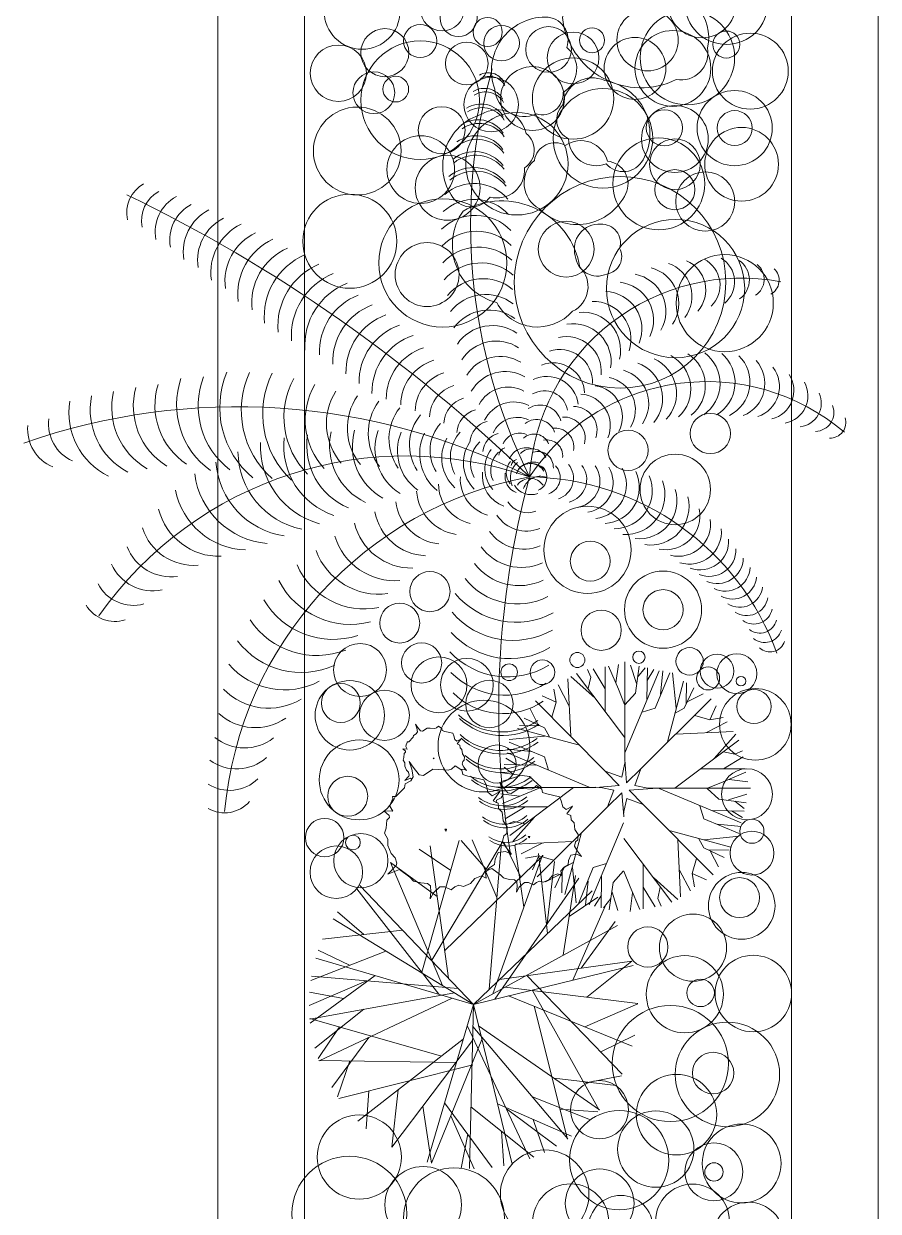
# Model space of a CAD drawing. Header units: millimetres. Extents: x 19901 to 56688, y 13732 to 29551.
# Drawn here: x 26856.8 to 26902.1, y 20235.5 to 20298.4 of the extents above; entities that cross this region are included whole.
import ezdxf

# ---------------------------------------------------------------- set-up
doc = ezdxf.new("R2010")
doc.units = ezdxf.units.MM
for name, color, linetype, lineweight in [('PROIEZIONI', 145, 'Continuous', 13), ('VEGETAZIONE', 94, 'Continuous', 5), ('Wall', 7, 'Continuous', 20)]:
    doc.layers.add(name, color=color, linetype=linetype, lineweight=lineweight)

msp = doc.modelspace()

# ---------------------------------------------------------------- linework, layer by layer
at = {"layer": 'PROIEZIONI'}
for p, q in [((26867.107, 20130.058), (26867.107, 20349.058)), ((26902.107, 20130.058), (26902.107, 20349.058)), ((26871.71, 20134.664), (26871.71, 20344.455)), ((26897.504, 20134.664), (26897.504, 20344.455))]:
    msp.add_line(p, q, dxfattribs=at)
at = {"layer": 'VEGETAZIONE'}
for p, q in [((26886.872, 20263.792), (26886.693, 20264.206)), ((26887.638, 20263.186), (26887.002, 20264.235)), ((26887.638, 20261.973), (26887.638, 20264.346)), ((26888.338, 20263.168), (26887.817, 20264.381)), ((26888.208, 20263.489), (26888.338, 20264.474)), ((26888.673, 20259.473), (26888.673, 20264.614)), ((26888.683, 20259.791), (26890.502, 20264.125)), ((26889.289, 20263.457), (26888.986, 20264.435)), ((26889.243, 20262.952), (26889.447, 20264.386)), ((26889.353, 20263.799), (26889.75, 20264.288)), ((26889.849, 20262.61), (26889.878, 20264.288)), ((26889.861, 20263.62), (26890.216, 20264.207)), ((26890.566, 20262.87), (26890.694, 20264.125)), ((26885.813, 20260.679), (26885.666, 20263.711)), ((26887.1, 20262.69), (26885.813, 20263.839)), ((26888.664, 20260.615), (26886.122, 20263.996)), ((26886.741, 20263.198), (26886.872, 20263.792)), ((26890.292, 20262.153), (26891.062, 20264.027)), ((26890.933, 20260.377), (26891.79, 20263.587)), ((26891.394, 20262.153), (26891.201, 20264.027)), ((26891.936, 20262.382), (26891.954, 20263.49)), ((26885.047, 20262.463), (26884.916, 20263.168)), ((26885.715, 20262.288), (26885.144, 20263.39)), ((26888.664, 20262.352), (26888.338, 20263.168)), ((26888.683, 20262.333), (26889.243, 20262.952)), ((26891.825, 20262.153), (26892.332, 20263.229)), ((26892.018, 20262.512), (26892.828, 20262.919)), ((26887.638, 20258.813), (26883.939, 20262.545)), ((26884.297, 20262.801), (26884.297, 20262.801)), ((26885.047, 20262.463), (26884.297, 20262.801)), ((26884.819, 20261.682), (26885.047, 20262.463)), ((26889.528, 20258.943), (26893.259, 20262.642)), ((26893.178, 20261.534), (26893.516, 20262.284)), ((26893.516, 20262.284), (26893.516, 20262.284)), ((26884.427, 20261.11), (26883.352, 20261.618)), ((26884.069, 20261.303), (26883.662, 20262.113)), ((26889.592, 20261.942), (26890.292, 20262.153)), ((26891.347, 20261.893), (26891.825, 20262.153)), ((26892.397, 20261.762), (26893.178, 20261.534)), ((26893.178, 20261.534), (26893.883, 20261.665)), ((26886.204, 20260.218), (26882.994, 20261.075)), ((26884.199, 20261.221), (26883.091, 20261.239)), ((26884.688, 20260.632), (26884.427, 20261.11)), ((26893.003, 20260.866), (26894.105, 20261.437)), ((26884.427, 20260.679), (26882.554, 20260.487)), ((26884.427, 20259.577), (26882.554, 20260.347)), ((26891.33, 20257.917), (26894.711, 20260.459)), ((26891.394, 20260.768), (26894.425, 20260.915)), ((26893.405, 20259.481), (26894.554, 20260.768)), ((26883.711, 20259.851), (26882.456, 20259.979)), ((26886.79, 20257.968), (26882.456, 20259.787)), ((26893.912, 20259.84), (26894.507, 20259.709)), ((26894.507, 20259.709), (26894.921, 20259.888)), ((26883.971, 20259.134), (26882.293, 20259.163)), ((26882.961, 20259.146), (26882.374, 20259.501)), ((26884.639, 20258.878), (26884.427, 20259.577)), ((26888.518, 20258.493), (26888.664, 20259.178)), ((26888.675, 20259.437), (26888.776, 20258.194)), ((26893.901, 20258.943), (26894.95, 20259.579)), ((26883.124, 20258.574), (26882.146, 20258.271)), ((26883.629, 20258.528), (26882.195, 20258.732)), ((26882.782, 20258.639), (26882.293, 20259.035)), ((26884.248, 20257.968), (26883.629, 20258.528)), ((26888.387, 20258.061), (26887.638, 20258.813)), ((26887.638, 20258.813), (26888.518, 20258.493)), ((26888.776, 20258.194), (26889.528, 20258.943)), ((26889.528, 20258.943), (26889.208, 20258.063)), ((26892.688, 20258.943), (26895.061, 20258.943)), ((26893.883, 20258.243), (26895.096, 20258.764)), ((26887.108, 20257.958), (26881.967, 20257.958)), ((26885.966, 20257.949), (26882.585, 20255.407)), ((26884.229, 20257.949), (26883.413, 20257.623)), ((26887.144, 20257.96), (26888.387, 20258.061)), ((26888.088, 20257.803), (26887.403, 20257.949)), ((26890.152, 20257.906), (26888.909, 20257.805)), ((26889.208, 20258.063), (26889.892, 20257.917)), ((26889.985, 20257.908), (26895.329, 20257.908)), ((26890.506, 20257.898), (26894.84, 20256.079)), ((26893.048, 20257.898), (26893.667, 20257.338)), ((26893.067, 20257.917), (26893.883, 20258.243)), ((26894.204, 20258.373), (26895.189, 20258.243)), ((26883.092, 20257.493), (26882.107, 20257.623)), ((26883.413, 20257.623), (26882.2, 20257.102)), ((26887.768, 20256.923), (26888.088, 20257.803)), ((26888.52, 20257.672), (26887.768, 20256.923)), ((26888.621, 20256.429), (26888.52, 20257.672)), ((26888.778, 20257.373), (26888.632, 20256.689)), ((26889.658, 20257.053), (26888.778, 20257.373)), ((26888.909, 20257.805), (26889.658, 20257.053)), ((26893.667, 20257.338), (26895.101, 20257.134)), ((26894.172, 20257.292), (26895.15, 20257.595)), ((26894.514, 20257.228), (26895.003, 20256.831)), ((26884.608, 20256.923), (26882.235, 20256.923)), ((26883.395, 20256.923), (26882.346, 20256.287)), ((26887.768, 20256.923), (26884.036, 20253.224)), ((26889.658, 20257.053), (26893.357, 20253.322)), ((26892.656, 20256.989), (26892.868, 20256.289)), ((26893.325, 20256.732), (26895.003, 20256.703)), ((26894.335, 20256.72), (26894.921, 20256.365)), ((26882.789, 20256.157), (26882.375, 20255.978)), ((26883.891, 20256.385), (26882.742, 20255.098)), ((26883.383, 20256.027), (26882.789, 20256.157)), ((26888.613, 20256.075), (26886.794, 20251.741)), ((26892.868, 20256.289), (26894.742, 20255.519)), ((26893.585, 20256.015), (26894.84, 20255.887)), ((26886.363, 20255.489), (26885.506, 20252.279)), ((26891.092, 20255.648), (26894.302, 20254.791)), ((26892.868, 20255.187), (26894.742, 20255.38)), ((26879.457, 20253.562), (26877.788, 20254.686)), ((26877.916, 20248.163), (26879.907, 20255.139)), ((26879.333, 20247.85), (26878.363, 20254.864)), ((26878.449, 20248.814), (26882.177, 20255.037)), ((26881.334, 20253.63), (26880.014, 20255.148)), ((26881.904, 20252.132), (26880.593, 20255.171)), ((26881.499, 20247.272), (26882.146, 20255.043)), ((26883.165, 20253.21), (26882.283, 20255.018)), ((26883.328, 20251.616), (26882.848, 20254.89)), ((26885.902, 20255.098), (26882.87, 20254.951)), ((26884.293, 20255), (26883.191, 20254.43)), ((26888.632, 20255.251), (26891.174, 20251.87)), ((26891.483, 20255.187), (26891.63, 20252.156)), ((26892.608, 20255.234), (26892.868, 20254.756)), ((26892.868, 20254.756), (26893.944, 20254.249)), ((26879.132, 20249.305), (26884.344, 20254.351)), ((26881.679, 20247.026), (26884.315, 20254.364)), ((26884.118, 20254.332), (26883.413, 20254.202)), ((26884.118, 20254.332), (26883.78, 20253.582)), ((26884.582, 20250.215), (26884.109, 20254.457)), ((26884.899, 20254.104), (26884.118, 20254.332)), ((26884.569, 20250.748), (26884.954, 20254.036)), ((26892.477, 20254.184), (26892.249, 20253.403)), ((26893.096, 20254.645), (26894.204, 20254.627)), ((26893.227, 20254.563), (26893.634, 20253.753)), ((26879.02, 20247.461), (26876.267, 20253.985)), ((26878.734, 20252.182), (26876.27, 20253.987)), ((26883.78, 20253.582), (26883.78, 20253.582)), ((26885.471, 20253.713), (26884.963, 20252.637)), ((26885.36, 20253.485), (26885.342, 20252.376)), ((26885.949, 20253.973), (26885.471, 20253.713)), ((26885.902, 20253.713), (26886.094, 20251.839)), ((26887.004, 20253.713), (26886.234, 20251.839)), ((26887.703, 20253.925), (26887.004, 20253.713)), ((26888.613, 20253.533), (26888.053, 20252.914)), ((26888.632, 20253.514), (26888.958, 20252.698)), ((26889.658, 20253.893), (26889.658, 20251.52)), ((26891.581, 20253.578), (26892.151, 20252.476)), ((26881.789, 20246.742), (26886.235, 20253.148)), ((26885.278, 20253.354), (26884.468, 20252.947)), ((26885.419, 20249.071), (26886.06, 20253.29)), ((26886.73, 20252.996), (26886.602, 20251.741)), ((26887.447, 20253.256), (26887.418, 20251.578)), ((26888.053, 20252.914), (26887.849, 20251.48)), ((26890.196, 20253.176), (26891.483, 20252.027)), ((26892.249, 20253.403), (26892.379, 20252.698)), ((26892.249, 20253.403), (26892.999, 20253.065)), ((26892.999, 20253.065), (26892.999, 20253.065)), ((26878.818, 20247.004), (26874.471, 20252.593)), ((26880.654, 20246.466), (26874.644, 20252.763)), ((26880.654, 20246.466), (26886.952, 20252.477)), ((26887.435, 20252.246), (26887.08, 20251.66)), ((26888.007, 20252.409), (26888.31, 20251.431)), ((26888.958, 20252.698), (26889.479, 20251.485)), ((26889.088, 20252.377), (26888.958, 20251.392)), ((26889.658, 20252.68), (26890.294, 20251.631)), ((26890.554, 20252.669), (26890.424, 20252.074)), ((26885.729, 20251.113), (26887.254, 20252.143)), ((26885.931, 20247.749), (26887.642, 20251.659)), ((26887.942, 20252.067), (26887.546, 20251.578)), ((26890.424, 20252.074), (26890.603, 20251.66)), ((26880.654, 20246.466), (26873.219, 20250.993)), ((26874.852, 20250.165), (26873.463, 20251.372)), ((26876.905, 20250.394), (26872.664, 20249.921)), ((26880.654, 20246.466), (26888.293, 20250.642)), ((26886.371, 20248.386), (26888.175, 20250.85)), ((26876.016, 20249.29), (26872.042, 20247.735)), ((26874.093, 20248.537), (26872.438, 20249.343)), ((26880.654, 20246.466), (26872.3, 20248.914)), ((26880.654, 20246.466), (26889.114, 20248.523)), ((26882.039, 20247.787), (26889.053, 20248.757)), ((26886.673, 20246.841), (26889.054, 20248.754)), ((26875.443, 20247.993), (26872.007, 20245.462)), ((26879.848, 20247.31), (26872.077, 20247.957)), ((26883.493, 20247.988), (26888.54, 20242.776)), ((26874.988, 20247.715), (26871.949, 20246.404)), ((26873.78, 20246.768), (26871.973, 20247.118)), ((26882.333, 20247.384), (26889.36, 20246.506)), ((26883.791, 20247.201), (26887.316, 20240.861)), ((26879.657, 20247.073), (26871.984, 20245.687)), ((26879.534, 20246.794), (26872.481, 20243.469)), ((26882.514, 20246.918), (26889.074, 20244.251)), ((26886.565, 20245.271), (26889.36, 20246.502)), ((26874.858, 20246.206), (26872.262, 20244.153)), ((26880.654, 20246.466), (26878.206, 20238.112)), ((26880.654, 20246.466), (26880.452, 20237.763)), ((26880.654, 20246.466), (26882.711, 20238.007)), ((26883.874, 20246.365), (26885.638, 20239.328)), ((26878.957, 20243.728), (26871.981, 20245.718)), ((26873.558, 20245.268), (26872.434, 20243.6)), ((26880.326, 20245.345), (26883.651, 20238.292)), ((26880.627, 20245.299), (26885.665, 20239.346)), ((26880.93, 20245.331), (26887.336, 20240.886)), ((26875.123, 20244.714), (26873.146, 20242.06)), ((26880.116, 20244.63), (26874.527, 20240.282)), ((26881.106, 20244.607), (26878.44, 20238.047)), ((26887.399, 20243.955), (26889.206, 20244.838)), ((26880.61, 20244.553), (26876.336, 20238.907)), ((26879.723, 20243.382), (26872.47, 20243.499)), ((26874.11, 20243.473), (26873.456, 20241.57)), ((26880.553, 20243.246), (26873.517, 20241.482)), ((26884.937, 20242.551), (26888.224, 20242.166)), ((26886.519, 20242.295), (26888.494, 20242.68)), ((26871.721, 20241.52), (26871.711, 20241.52)), ((26875.108, 20241.881), (26874.968, 20239.874)), ((26876.664, 20241.945), (26876.333, 20238.908)), ((26883.778, 20241.576), (26886.853, 20240.354)), ((26877.97, 20241.066), (26878.436, 20238.047)), ((26879.127, 20241.255), (26881.658, 20237.818)), ((26880.528, 20241.037), (26883.862, 20238.373)), ((26881.937, 20241.189), (26885.847, 20239.479)), ((26882.406, 20240.934), (26885.06, 20238.957)), ((26885.24, 20240.919), (26887.247, 20240.78)), ((26879.46, 20240.555), (26880.691, 20237.76)), ((26883.83, 20240.361), (26884.43, 20238.621)), ((26880.352, 20239.592), (26880.002, 20237.785)), ((26882.141, 20239.748), (26882.271, 20237.912))]:
    msp.add_line(p, q, dxfattribs=at)
for points in [[(26885.368, 20298.74, -0.520567), (26890.35, 20300.121, -0.520567), (26893.064, 20297.128, -0.520567), (26891.397, 20295.445, -0.520567)], [(26881.785, 20294.942, 0.520567), (26883.989, 20293.627, 0.520567), (26885.405, 20294.766, 0.520567), (26885.603, 20297.149, 0.520567), (26884.468, 20298.758, 0.520567)], [(26887.615, 20295.392, 0.520567), (26885.395, 20294.105, 0.520567), (26885.703, 20292.314, 0.520567), (26887.69, 20290.984, 0.520567), (26889.648, 20291.194, 0.520567)], [(26881.102, 20293.61, -0.520567), (26883.455, 20292.587, -0.520567), (26883.356, 20290.772, -0.520567), (26881.536, 20289.222, -0.520567), (26879.567, 20289.205, -0.520567)], [(26884.136, 20288.611, -0.520567), (26883.887, 20291.166, -0.520567), (26885.522, 20291.96, -0.520567), (26887.761, 20291.122, -0.520567), (26888.732, 20289.409, -0.520567)], [(26880.106, 20288.484, 0.520567), (26881.89, 20283.632, 0.520567), (26885.904, 20283.173, 0.520567), (26886.299, 20285.509, 0.520567)], [(26886.054, 20286.12, -0.520567), (26887.399, 20287.785, -0.520567), (26888.402, 20286.509, -0.520567), (26887.727, 20285.149, -0.520567)]]:
    msp.add_lwpolyline(points, format="xyb", close=True, dxfattribs=at)
for points in [[(26877.39, 20258.397), (26877.324, 20258.446), (26877.022, 20258.323), (26877.242, 20258.549), (26877.257, 20258.613), (26877.21, 20258.757), (26877.105, 20258.869), (26877.018, 20259.084), (26877.018, 20259.253), (26876.931, 20259.404), (26876.973, 20259.541), (26876.99, 20259.749), (26877.066, 20259.822), (26877.055, 20259.878), (26876.911, 20259.997), (26877.148, 20259.99), (26877.074, 20260.126), (26877.094, 20260.206), (26877.148, 20260.327), (26877.143, 20260.375), (26877.226, 20260.375), (26877.456, 20260.609), (26877.473, 20260.713), (26877.625, 20260.794), (26877.692, 20260.899), (26877.65, 20261.099), (26877.585, 20261.307), (26877.688, 20261.155), (26877.846, 20260.956), (26877.964, 20260.933), (26878.211, 20261.102), (26878.366, 20261.095), (26878.616, 20261.073), (26878.707, 20261.106), (26878.803, 20261.194), (26878.98, 20261.075), (26879.002, 20260.963), (26879.139, 20260.916), (26879.561, 20260.823), (26879.619, 20260.687), (26879.671, 20260.495), (26879.779, 20260.4), (26879.988, 20260.513), (26879.804, 20260.264), (26879.937, 20260.2), (26879.951, 20260.056), (26880.043, 20259.961), (26880.071, 20259.737), (26880.18, 20259.577), (26880.17, 20259.401), (26880.089, 20259.336), (26880.06, 20259.184), (26880.153, 20259.024), (26880.291, 20258.849), (26880.135, 20258.92), (26879.986, 20258.901)], [(26881.856, 20257.145), (26881.879, 20257.283), (26882.122, 20257.413), (26882.228, 20257.58), (26882.161, 20257.9), (26882.058, 20258.233), (26882.223, 20257.99), (26882.475, 20257.671), (26882.664, 20257.634), (26883.06, 20257.906), (26883.308, 20257.895), (26883.708, 20257.859), (26883.853, 20257.911), (26884.006, 20258.053), (26884.289, 20257.862), (26884.325, 20257.683), (26884.544, 20257.608), (26885.219, 20257.458), (26885.312, 20257.241), (26885.395, 20256.934), (26885.569, 20256.781), (26885.903, 20256.963), (26885.608, 20256.564), (26885.821, 20256.463), (26885.843, 20256.232), (26885.991, 20256.079), (26886.035, 20255.721), (26886.21, 20255.466), (26886.194, 20255.183), (26886.063, 20255.08), (26886.017, 20254.836), (26886.166, 20254.581), (26886.388, 20254.301), (26886.138, 20254.414), (26885.825, 20254.374), (26885.703, 20254.091), (26885.673, 20253.86), (26885.457, 20253.731), (26885.291, 20253.537), (26885.324, 20253.294), (26885.121, 20253.383), (26884.832, 20253.278), (26884.66, 20253.059), (26884.364, 20252.929), (26884.155, 20252.992), (26883.994, 20252.927), (26883.831, 20252.798), (26883.571, 20252.924), (26883.36, 20252.923), (26883.086, 20252.665), (26882.944, 20252.407), (26882.977, 20252.702), (26882.96, 20252.959), (26882.826, 20253.06), (26882.542, 20253.084), (26882.244, 20253.159), (26882.086, 20253.325), (26881.639, 20253.655), (26881.352, 20253.539)]]:
    msp.add_lwpolyline(points, dxfattribs=at)
for points in [[(26882.063, 20257.744), (26881.694, 20257.245), (26881.96, 20257.119), (26881.988, 20256.831), (26882.173, 20256.64), (26882.228, 20256.192), (26882.447, 20255.873), (26882.427, 20255.52), (26882.263, 20255.391), (26882.205, 20255.086), (26882.391, 20254.767), (26882.668, 20254.416), (26882.357, 20254.558), (26881.965, 20254.508), (26881.813, 20254.155), (26881.776, 20253.866), (26881.505, 20253.704), (26881.298, 20253.462), (26881.339, 20253.158), (26881.086, 20253.269), (26880.724, 20253.138), (26880.509, 20252.865), (26880.139, 20252.702), (26879.878, 20252.78), (26879.677, 20252.699), (26879.473, 20252.538), (26879.148, 20252.696), (26878.884, 20252.694), (26878.542, 20252.371), (26878.364, 20252.05), (26878.405, 20252.419), (26878.384, 20252.739), (26878.217, 20252.866), (26877.862, 20252.896), (26877.489, 20252.989), (26877.292, 20253.196), (26876.733, 20253.609), (26876.129, 20253.365), (26876.569, 20253.816), (26876.601, 20253.945), (26876.506, 20254.233), (26876.297, 20254.455), (26876.122, 20254.887), (26876.121, 20255.223), (26875.948, 20255.526), (26876.031, 20255.799), (26876.067, 20256.216), (26876.218, 20256.361), (26876.196, 20256.473), (26875.908, 20256.712), (26876.383, 20256.699), (26876.235, 20256.97), (26876.274, 20257.13), (26876.382, 20257.371), (26876.373, 20257.467), (26876.538, 20257.468), (26876.998, 20257.936), (26877.033, 20258.144), (26877.336, 20258.307), (26877.47, 20258.516), (26877.386, 20258.916), (26877.256, 20259.331), (26877.463, 20259.028), (26877.778, 20258.63), (26878.014, 20258.583), (26878.509, 20258.923), (26878.819, 20258.909), (26879.319, 20258.864), (26879.5, 20258.929), (26879.691, 20259.107), (26880.046, 20258.869), (26880.09, 20258.645), (26880.364, 20258.55), (26881.208, 20258.364), (26881.323, 20258.092), (26881.428, 20257.708), (26881.645, 20257.517)], [(26878.573, 20259.511), (26878.561, 20259.463), (26878.523, 20259.51)], [(26879.232, 20255.74), (26879.209, 20255.644), (26879.133, 20255.739)], [(26883.638, 20255.359), (26883.62, 20255.282), (26883.559, 20255.359)]]:
    msp.add_lwpolyline(points, close=True, dxfattribs=at)
for centre, radius in [((26892.77, 20299.455), 1.793), ((26894.059, 20299.502), 2.197), ((26874.759, 20299.06), 2.009), ((26879.004, 20299.18), 1.159), ((26879.868, 20298.713), 0.982), ((26881.411, 20297.966), 0.769), ((26889.885, 20297.534), 1.625), ((26891.993, 20296.611), 2.504), ((26875.964, 20296.871), 1.273), ((26877.837, 20297.491), 0.879), ((26882.148, 20297.378), 0.943), ((26884.639, 20297.044), 1.211), ((26886.94, 20297.529), 0.66), ((26877.837, 20294.352), 3.139), ((26885.936, 20296.595), 1.372), ((26889.217, 20296.038), 1.638), ((26891.225, 20296.038), 2.009), ((26895.329, 20295.893), 2.01), ((26894.059, 20297.305), 0.715), ((26873.5, 20295.783), 1.491), ((26880.3, 20296.298), 1.13), ((26885.936, 20294.443), 2.152), ((26875.378, 20294.748), 1.106), ((26876.544, 20294.942), 0.68), ((26881.596, 20294.125), 1.445), ((26883.784, 20294.443), 1.691), ((26887.518, 20292.335), 2.636), ((26894.499, 20292.878), 1.992), ((26874.504, 20291.666), 2.327), ((26878.973, 20292.766), 1.239), ((26882.957, 20290.987), 2.711), ((26891.332, 20292.301), 1.77), ((26890.775, 20292.89), 0.96), ((26894.499, 20292.878), 0.924), ((26877.867, 20290.681), 1.792), ((26894.865, 20290.959), 1.953), ((26890.479, 20289.923), 2.433), ((26891.332, 20290.959), 1.342), ((26879.291, 20289.716), 1.72), ((26891.332, 20289.617), 1.061), ((26892.942, 20288.992), 1.569), ((26888.427, 20284.709), 5.603), ((26874.109, 20286.882), 2.491), ((26879.032, 20285.736), 3.394), ((26891.368, 20284.377), 3.661), ((26885.57, 20286.467), 1.477), ((26878.202, 20285.119), 1.692), ((26893.973, 20283.607), 2.574), ((26893.21, 20276.701), 1.066), ((26888.85, 20275.81), 1.066), ((26891.35, 20273.738), 1.867), ((26886.7, 20270.539), 2.313), ((26886.846, 20269.938), 1.058), ((26878.352, 20268.329), 1.066), ((26890.705, 20267.368), 2.045), ((26890.705, 20267.368), 1.066), ((26876.753, 20266.66), 1.058), ((26887.427, 20266.281), 1.066), ((26874.649, 20264.176), 1.403), ((26877.91, 20264.55), 1.066), ((26892.112, 20264.634), 0.725), ((26878.832, 20263.393), 1.479), ((26880.31, 20263.393), 1.398), ((26886.163, 20264.706), 0.399), ((26889.428, 20264.851), 0.326), ((26893.564, 20264.112), 0.895), ((26894.615, 20263.981), 1.059), ((26882.551, 20264.054), 0.44), ((26884.314, 20264.054), 0.652), ((26893.091, 20263.728), 0.609), ((26874.106, 20261.774), 1.837), ((26881.504, 20262.375), 1.257), ((26894.832, 20263.583), 0.254), ((26873.63, 20262.425), 1.03), ((26875.943, 20261.774), 1.327), ((26895.594, 20261.297), 1.898), ((26895.522, 20262.239), 0.905), ((26881.211, 20260.145), 2.43), ((26874.601, 20258.354), 2.116), ((26881.909, 20259.195), 1.008), ((26873.995, 20257.487), 1.058), ((26895.15, 20257.595), 1.348), ((26872.774, 20255.299), 1.018), ((26895.414, 20255.634), 0.639), ((26874.69, 20254.077), 1.436), ((26874.273, 20255.037), 0.39), ((26895.414, 20254.474), 1.16), ((26873.391, 20253.464), 1.392), ((26894.87, 20251.684), 1.766), ((26894.761, 20252.119), 1.057), ((26892.293, 20249.467), 1.78), ((26889.899, 20249.503), 1.066), ((26891.859, 20247.004), 2.045), ((26895.485, 20247.039), 2.028), ((26892.692, 20247.075), 0.73), ((26891.093, 20243.332), 3.077), ((26894.114, 20242.753), 2.767), ((26893.356, 20242.825), 1.1), ((26891.419, 20240.625), 2.132), ((26887.336, 20240.886), 1.54), ((26888.384, 20238.215), 2.63), ((26874.607, 20238.376), 2.231), ((26890.319, 20238.799), 2.022), ((26894.868, 20238.039), 2.088), ((26893.4, 20237.59), 1.534), ((26874.085, 20235.377), 3.044), ((26884.431, 20236.408), 2.348), ((26877.992, 20235.845), 2.03), ((26879.625, 20235.137), 2.674), ((26887.346, 20235.926), 1.82), ((26893.4, 20237.59), 0.484), ((26885.813, 20234.945), 2.012), ((26892.264, 20234.99), 1.954), ((26888.461, 20234.636), 1.706), ((26895.223, 20234.079), 1.906)]:
    msp.add_circle(centre, radius, dxfattribs=at)
for centre, radius, start, end in [((26910.665, 20287.777), 30.162, 164.15666, 206.32186), ((26881.448, 20294.871), 0.938, 29.09367, 119.79065), ((26881.501, 20294.678), 0.938, 29.09367, 119.79065), ((26881.236, 20293.859), 1.125, 30.70906, 121.40603), ((26881.289, 20293.666), 1.125, 30.70906, 121.40603), ((26881.05, 20292.747), 1.406, 32.32444, 123.02142), ((26881.103, 20292.554), 1.406, 32.32444, 123.02142), ((26880.909, 20291.723), 1.594, 33.93983, 124.6368), ((26880.962, 20291.53), 1.594, 33.93983, 124.6368), ((26880.804, 20290.742), 1.735, 35.55521, 126.25219), ((26880.857, 20290.549), 1.735, 35.55521, 126.25219), ((26880.731, 20289.758), 1.875, 37.17059, 127.86757), ((26880.784, 20289.565), 1.875, 37.17059, 127.86757), ((26880.691, 20288.679), 2.11, 38.78598, 129.48296), ((26880.744, 20288.486), 2.11, 38.78598, 129.48296), ((26864.061, 20288.382), 1.776, 119.61515, 191.9704), ((26880.688, 20287.6), 2.344, 40.40136, 131.09834), ((26826.784, 20215.953), 81.535, 45.79693, 64.18022), ((26864.844, 20287.974), 1.776, 118.99446, 191.34971), ((26865.928, 20287.378), 2.131, 118.37377, 190.72902), ((26866.7, 20286.95), 2.131, 117.75308, 190.10833), ((26880.712, 20286.661), 2.438, 42.01675, 132.71373), ((26867.769, 20286.327), 2.486, 117.13239, 189.48764), ((26868.529, 20285.879), 2.486, 116.5117, 188.86695), ((26880.769, 20285.677), 2.578, 43.63213, 134.32911), ((26869.583, 20285.23), 2.841, 115.89101, 188.24626), ((26880.84, 20284.835), 2.578, 45.24752, 135.9445), ((26870.331, 20284.763), 2.841, 115.27032, 187.62557), ((26871.368, 20284.088), 3.196, 114.64963, 187.00488), ((26872.103, 20283.601), 3.196, 114.02894, 186.38419), ((26873.123, 20282.901), 3.551, 113.40825, 185.7635), ((26880.935, 20283.996), 2.578, 46.8629, 137.55988), ((26873.846, 20282.395), 3.551, 112.78756, 185.14281), ((26881.054, 20283.159), 2.578, 48.47829, 139.17527), ((26890.402, 20283.971), 1.838, 322.08689, 71.34771), ((26891.299, 20284.305), 1.67, 318.04523, 67.30604), ((26892.179, 20284.555), 1.545, 314.00356, 63.26437), ((26893.035, 20284.728), 1.462, 309.96189, 59.22271), ((26894.026, 20284.842), 1.253, 305.92023, 55.18104), ((26895.065, 20284.871), 1.002, 301.87856, 51.13937), ((26874.563, 20281.881), 3.551, 112.16687, 184.52212), ((26881.166, 20282.464), 2.438, 50.09367, 140.79065), ((26894.855, 20273.684), 11.247, 79.33398, 176.33343), ((26888.852, 20283.164), 2.005, 330.17023, 79.43104), ((26889.574, 20283.581), 1.963, 326.12856, 75.38937), ((26896.02, 20284.816), 0.835, 297.83689, 47.09771), ((26875.274, 20281.36), 3.551, 111.54618, 183.90143), ((26887.579, 20282.226), 2.005, 338.25356, 87.51437), ((26888.199, 20282.717), 2.005, 334.21189, 83.47271), ((26875.699, 20281.048), 3.196, 110.92549, 183.28074), ((26881.305, 20281.725), 2.344, 51.70906, 142.40603), ((26886.995, 20281.692), 2.005, 342.29523, 91.55604), ((26876.402, 20280.515), 3.196, 110.3048, 182.66006), ((26877.098, 20279.973), 3.196, 109.68411, 182.03937), ((26881.474, 20280.945), 2.297, 53.32444, 144.02142), ((26886.45, 20281.118), 2.005, 346.33689, 95.59771), ((26877.789, 20279.425), 3.196, 109.06342, 181.41868), ((26881.665, 20280.17), 2.25, 54.93983, 145.6368), ((26885.947, 20280.507), 2.005, 350.37856, 99.63937), ((26878.473, 20278.868), 3.196, 108.44273, 180.79799), ((26885.591, 20279.994), 1.838, 354.42023, 103.68104), ((26878.883, 20278.537), 2.841, 107.82204, 180.1773), ((26881.86, 20279.444), 2.156, 56.55521, 147.25219), ((26885.215, 20279.395), 1.754, 358.46189, 107.72271), ((26879.292, 20278.204), 2.486, 107.20135, 179.55661), ((26882.074, 20278.723), 2.063, 58.17059, 148.86757), ((26889.412, 20278.832), 2.005, 316.5698, 65.83061), ((26890.17, 20279.06), 2.005, 312.52813, 61.78895), ((26890.942, 20279.234), 2.005, 308.48647, 57.74728), ((26891.724, 20279.352), 2.005, 304.4448, 53.70561), ((26892.513, 20279.416), 2.005, 300.40313, 49.66395), ((26893.346, 20279.419), 1.963, 296.36147, 45.62228), ((26894.259, 20279.347), 1.838, 292.3198, 41.58061), ((26872.023, 20278.077), 4.807, 157.16765, 230.68286), ((26873.162, 20277.928), 4.807, 155.25098, 228.76619), ((26874.296, 20277.741), 4.807, 153.33432, 226.84952), ((26879.7, 20277.87), 2.131, 106.58066, 178.93592), ((26882.341, 20277.921), 2.063, 59.78598, 150.48296), ((26884.878, 20278.774), 1.67, 2.50356, 111.76437), ((26888.108, 20278.283), 1.838, 324.65313, 73.91395), ((26888.672, 20278.552), 2.005, 320.61147, 69.87228), ((26895.203, 20279.191), 1.67, 288.27813, 37.53895), ((26896.091, 20278.971), 1.545, 284.23647, 33.49728), ((26867.52, 20278.194), 3.739, 162.91765, 236.43286), ((26869.199, 20278.228), 4.273, 161.00098, 234.51619), ((26870.345, 20278.173), 4.273, 159.08432, 232.59952), ((26874.891, 20277.573), 4.273, 151.41765, 224.93286), ((26875.483, 20277.402), 3.739, 149.50098, 223.01619), ((26880.107, 20277.534), 1.776, 105.95997, 178.31523), ((26893.017, 20268.206), 11.247, 49.56689, 146.56633), ((26884.544, 20278.058), 1.67, 6.54523, 115.80604), ((26886.883, 20277.578), 1.67, 332.73647, 81.99728), ((26887.485, 20277.95), 1.754, 328.6948, 77.95561), ((26896.92, 20278.696), 1.462, 280.1948, 29.45561), ((26864.092, 20277.96), 3.739, 168.66765, 242.18286), ((26865.232, 20278.076), 3.739, 166.75098, 240.26619), ((26866.375, 20278.154), 3.739, 164.83432, 238.34952), ((26876.072, 20277.23), 3.205, 147.58432, 221.09952), ((26877.024, 20276.979), 3.044, 145.66765, 219.18286), ((26880.512, 20277.197), 1.421, 105.33928, 177.69454), ((26882.498, 20277.427), 1.735, 61.40136, 152.09834), ((26884.415, 20277.709), 1.253, 10.58689, 119.84771), ((26886.238, 20277.122), 1.67, 336.77813, 86.03895), ((26897.837, 20278.304), 1.253, 276.15313, 25.41395), ((26868.136, 20243.947), 34.171, 63.0343, 109.32156), ((26862.957, 20277.806), 3.739, 170.58432, 244.09952), ((26877.968, 20276.701), 2.884, 143.75098, 217.26619), ((26878.852, 20276.412), 2.671, 141.83432, 215.34952), ((26881.096, 20276.685), 1.314, 104.71859, 177.07385), ((26882.801, 20276.637), 1.735, 63.01675, 153.71373), ((26884.195, 20277.082), 1.128, 14.62856, 123.88937), ((26885.953, 20276.883), 1.253, 340.8198, 90.08061), ((26898.753, 20277.813), 1.002, 272.11147, 21.37228), ((26860.28, 20277.199), 2.136, 172.50098, 246.01619), ((26879.729, 20276.1), 2.457, 139.91765, 213.43286), ((26881.675, 20276.168), 1.207, 104.0979, 176.45316), ((26882.978, 20276.149), 1.406, 64.63213, 155.32911), ((26884.012, 20276.444), 1.002, 18.67023, 127.93104), ((26885.451, 20276.448), 1.128, 344.86147, 94.12228), ((26899.555, 20277.291), 0.835, 268.0698, 17.33061), ((26859.172, 20276.918), 2.136, 174.41765, 247.93286), ((26876.368, 20276.061), 3.333, 167.26472, 244.65964), ((26877.361, 20276.02), 3.12, 163.90108, 241.296), ((26878.277, 20275.922), 2.836, 160.53745, 237.93237), ((26879.183, 20275.786), 2.553, 157.17381, 234.56873), ((26880.291, 20275.624), 2.482, 153.81017, 231.20509), ((26880.495, 20275.801), 2.136, 138.00098, 211.51619), ((26881.305, 20275.467), 1.869, 136.08432, 209.59952), ((26882.224, 20275.67), 1.065, 103.47721, 175.83247), ((26883.094, 20275.785), 0.938, 66.24752, 156.9445), ((26884.975, 20275.986), 1.002, 348.90313, 98.16395), ((26873.626, 20276.03), 4.255, 177.35563, 254.75055), ((26874.502, 20276.059), 3.9, 173.99199, 251.38691), ((26875.371, 20276.056), 3.546, 170.62836, 248.02328), ((26881.103, 20275.405), 2.127, 150.44654, 227.84146), ((26882.115, 20275.144), 1.986, 147.0829, 224.47782), ((26882.107, 20275.115), 1.602, 134.16765, 207.68286), ((26883.872, 20275.838), 0.835, 22.71189, 131.97271), ((26884.552, 20275.529), 0.835, 352.9448, 102.20561), ((26877.085, 20255.635), 19.877, 70.77372, 144.97897), ((26872.435, 20275.792), 4.255, 180.71926, 258.11419), ((26882.969, 20274.851), 1.702, 143.71926, 221.11419), ((26882.852, 20274.767), 1.282, 132.25098, 205.76619), ((26882.422, 20275.525), 0.426, 102.85652, 175.21178), ((26883.443, 20275.013), 0.938, 67.8629, 158.55988), ((26883.747, 20275.058), 0.835, 26.75356, 136.01437), ((26884.057, 20274.914), 0.835, 356.98647, 106.24728), ((26871.26, 20275.485), 4.255, 184.0829, 261.47782), ((26883.343, 20274.611), 0.945, 140.35563, 217.75055), ((26883.684, 20274.355), 1.068, 130.33432, 203.84952), ((26883.015, 20274.97), 0.355, 102.23584, 174.59109), ((26883.814, 20274.25), 0.938, 69.47829, 160.17527), ((26883.678, 20274.272), 0.835, 30.79523, 140.05604), ((26883.714, 20274.18), 0.938, 39.71119, 130.40817), ((26883.793, 20274.389), 0.756, 292.69632, 46.04311), ((26884.34, 20274.367), 0.915, 289.83918, 43.18597), ((26884.825, 20274.334), 1.134, 286.98204, 40.32882), ((26885.432, 20274.265), 1.229, 284.12489, 37.47168), ((26885.944, 20274.192), 1.418, 281.26775, 34.61454), ((26886.487, 20274.093), 1.573, 278.41061, 31.75739), ((26886.96, 20273.998), 1.8, 275.55346, 28.90025), ((26870.106, 20275.109), 4.255, 187.44654, 264.84146), ((26887.267, 20254.862), 19.877, 100.54081, 174.74607), ((26881.947, 20274.294), 1.986, 176.84999, 254.24491), ((26882.834, 20274.464), 1.702, 173.48636, 250.88128), ((26929.131, 20262.087), 47.137, 164.85457, 189.41385), ((26883.278, 20274.441), 0.945, 170.12272, 247.51764), ((26883.664, 20273.483), 0.835, 34.83689, 144.09771), ((26884.206, 20273.499), 0.938, 71.09367, 161.79065), ((26883.425, 20260.252), 14.152, 19.8929, 89.1654), ((26887.542, 20273.845), 1.905, 272.69632, 26.04311), ((26888.119, 20273.668), 2.011, 269.83918, 23.18597), ((26888.688, 20273.467), 2.117, 266.98204, 20.32882), ((26868.703, 20274.438), 3.9, 190.81017, 268.20509), ((26880.125, 20273.805), 2.482, 183.57727, 260.97219), ((26880.94, 20274.018), 2.127, 180.21363, 257.60855), ((26883.715, 20274.492), 1.03, 211.10175, 289.84111), ((26889.431, 20273.134), 2.011, 264.12489, 17.47168), ((26879.083, 20273.395), 2.553, 186.9409, 264.33582), ((26883.527, 20273.743), 1.236, 212.29222, 291.03159), ((26890.041, 20272.835), 2.042, 261.26775, 14.61454), ((26867.191, 20273.515), 3.319, 194.17381, 271.56873), ((26878.229, 20273.063), 2.836, 190.30454, 267.69946), ((26883.468, 20273.421), 1.887, 213.4827, 292.22206), ((26890.854, 20272.346), 1.8, 258.41061, 11.75739), ((26865.828, 20272.553), 2.836, 197.53745, 274.93237), ((26877.385, 20272.694), 3.12, 193.66818, 271.0631), ((26891.53, 20271.893), 1.694, 255.55346, 8.90025), ((26892.1, 20271.475), 1.694, 252.69632, 6.04311), ((26876.503, 20272.237), 3.333, 197.03181, 274.42673), ((26883.318, 20272.764), 2.19, 214.67317, 293.41254), ((26892.659, 20271.003), 1.524, 250.42359, 3.77038), ((26864.627, 20271.592), 2.482, 200.90108, 278.296), ((26875.64, 20271.737), 3.546, 200.39545, 277.79037), ((26883.211, 20272.261), 2.654, 215.86365, 294.60301), ((26893.151, 20270.551), 1.418, 248.15087, 1.49765), ((26863.67, 20270.777), 2.411, 204.26472, 281.65964), ((26883.072, 20271.601), 2.957, 217.05413, 295.79349), ((26893.583, 20270.121), 1.371, 245.87814, 359.22493), ((26874.884, 20271.308), 3.9, 203.75908, 281.15401), ((26893.996, 20269.674), 1.323, 243.60541, 356.9522), ((26862.649, 20269.726), 2.127, 207.62836, 285.02328), ((26874.138, 20270.848), 4.255, 207.12272, 284.51764), ((26882.993, 20271.213), 3.538, 218.2446, 296.98397), ((26894.389, 20269.209), 1.276, 241.33268, 354.67947), ((26894.762, 20268.728), 1.229, 239.05996, 352.40674), ((26873.223, 20270.05), 4.255, 210.48636, 287.88128), ((26882.918, 20270.876), 4.17, 219.43508, 298.17444), ((26895.139, 20268.192), 1.134, 236.78723, 350.13402), ((26861.651, 20268.521), 1.773, 210.99199, 288.38691), ((26895.512, 20267.603), 0.998, 234.5145, 347.86129), ((26872.356, 20269.2), 4.255, 213.84999, 291.24491), ((26882.76, 20270.008), 4.265, 220.62556, 299.36492), ((26895.836, 20267.037), 0.907, 232.24178, 345.58856), ((26882.593, 20268.949), 4.17, 221.81603, 300.5554), ((26896.088, 20266.553), 0.923, 229.96905, 343.31584), ((26871.54, 20268.301), 4.255, 217.21363, 294.60855), ((26896.369, 20265.948), 0.817, 227.69632, 341.04311), ((26882.461, 20267.98), 4.17, 223.00651, 301.74587), ((26870.655, 20267.022), 3.9, 220.57727, 297.97219), ((26882.334, 20266.84), 4, 224.19698, 302.93635), ((26869.801, 20265.47), 3.319, 223.9409, 301.33582), ((26882.232, 20265.651), 3.784, 225.38746, 304.12682), ((26869.095, 20263.959), 2.836, 227.30454, 304.69946), ((26882.149, 20264.222), 3.33, 226.57794, 305.3173), ((26882.202, 20264.029), 3.33, 226.57794, 305.3173), ((26868.53, 20262.528), 2.482, 230.66818, 308.0631), ((26882.112, 20263.135), 3.219, 227.76841, 306.50778), ((26882.165, 20262.942), 3.219, 227.76841, 306.50778), ((26868.104, 20261.345), 2.411, 234.03181, 311.42673), ((26882.101, 20261.806), 2.868, 228.95889, 307.69825), ((26882.154, 20261.613), 2.868, 228.95889, 307.69825), ((26888.231, 20259.27), 0.442, 347.9659, 0), ((26889.115, 20259.473), 0.442, 180, 184.66495), ((26882.123, 20260.501), 2.54, 230.14937, 308.88873), ((26867.739, 20259.926), 2.127, 237.39545, 314.79037), ((26882.176, 20260.308), 2.54, 230.14937, 308.88873), ((26887.108, 20258.401), 0.442, 270, 274.66495), ((26887.311, 20257.516), 0.442, 77.9659, 90), ((26889.985, 20258.35), 0.442, 257.9659, 270), ((26890.188, 20257.466), 0.442, 90, 94.66495), ((26867.472, 20258.385), 1.773, 240.75908, 318.15401), ((26882.187, 20259.008), 2.022, 231.33984, 310.07921), ((26882.241, 20258.815), 2.022, 231.33984, 310.07921), ((26889.065, 20256.596), 0.442, 167.9659, 180), ((26882.272, 20257.865), 1.853, 232.53032, 311.26968), ((26882.325, 20257.672), 1.853, 232.53032, 311.26968), ((26888.18, 20256.393), 0.442, 0, 4.66495), ((26882.395, 20256.584), 1.545, 233.72079, 312.46016), ((26882.448, 20256.391), 1.545, 233.72079, 312.46016)]:
    msp.add_arc(centre, radius, start, end, dxfattribs=at)
at = {"layer": 'Wall'}
msp.add_line((26902.107, 20130.342), (26902.107, 20436.343), dxfattribs=at)

doc.saveas('drawing.dxf')
